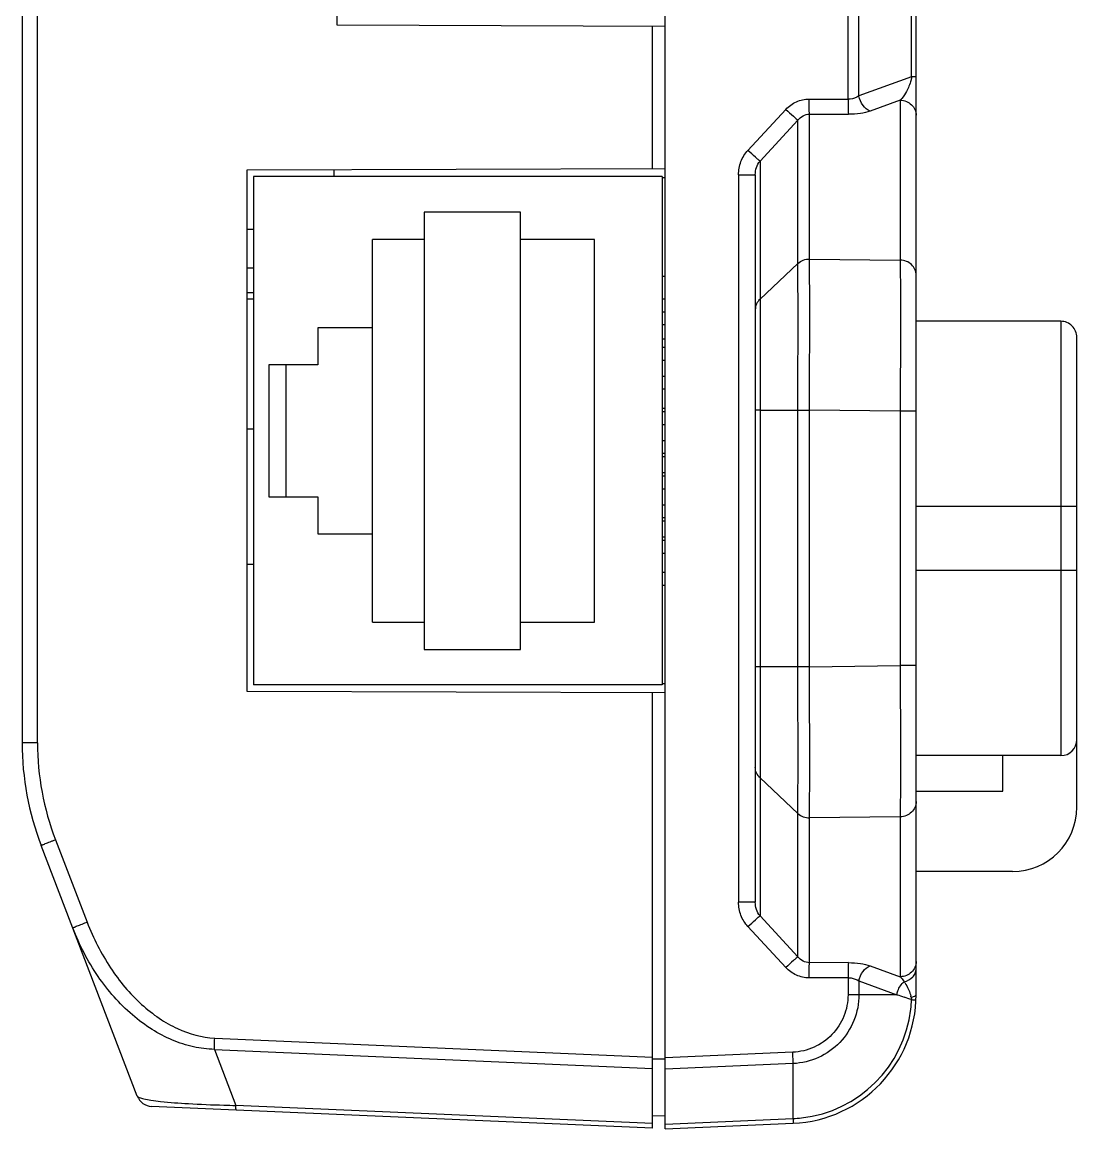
# Model space of a CAD drawing. Header units: millimetres. Extents: x 12 to 285, y 0 to 159.
# Drawn here: x 14.54 to 35.8, y 89.67 to 111.97 of the extents above; entities that cross this region are included whole.
import ezdxf

# ---------------------------------------------------------------- set-up
doc = ezdxf.new("R2010")
doc.units = ezdxf.units.MM

msp = doc.modelspace()

# ---------------------------------------------------------------- linework, layer by layer
at = {"color": 7, "lineweight": 25}
for points in [[(27.506789, 89.669813), (27.506789, 137.636408)], [(31.190389, 110.417909), (31.190389, 134.933989)], [(31.410698, 110.482502), (31.410698, 134.933495)], [(32.472983, 110.867489), (32.472983, 134.933495)], [(32.562694, 92.372584), (32.562694, 134.933495)], [(14.542911, 129.85801), (14.542911, 97.44821)], [(14.852791, 97.44821), (14.852791, 129.85801)], [(20.895204, 111.906384), (20.895204, 113.980611)], [(27.506789, 111.883312), (20.895204, 111.906384)], [(27.247497, 109.018792), (27.247497, 111.884194)], [(32.472983, 110.867489), (31.410698, 110.482502)], [(32.562694, 110.867489), (32.472983, 110.867489)], [(30.406411, 110.420096), (31.190389, 110.417909)], [(32.244312, 110.397306), (31.639404, 110.177984)], [(32.244312, 110.397306), (32.244312, 107.174188)], [(29.173417, 109.386104), (29.936793, 110.210616)], [(29.416693, 109.170804), (30.180104, 109.995316)], [(30.180104, 107.106807), (30.180104, 109.995316)], [(30.414913, 110.115508), (31.198891, 110.113497)], [(30.414913, 107.196483), (30.414913, 110.115508)], [(29.416693, 109.170804), (29.416693, 106.389504)], [(19.080198, 108.990288), (27.506789, 109.019709)], [(19.080198, 98.483507), (19.080198, 108.990288)], [(19.209914, 108.856408), (19.209914, 98.614917)], [(27.441984, 108.856408), (19.209914, 108.856408)], [(20.830399, 108.856408), (20.830399, 108.996391)], [(27.441984, 108.856408), (27.441984, 98.614917)], [(27.506789, 108.830409), (27.441984, 108.830409)], [(28.983517, 108.89539), (29.321689, 108.89539)], [(28.983517, 108.89539), (28.983517, 94.236909)], [(29.321689, 108.89539), (29.321689, 94.236909)], [(24.589916, 108.143409), (22.645299, 108.143409)], [(22.645299, 108.143409), (22.645299, 99.327916)], [(24.589916, 99.327916), (24.589916, 108.143409)], [(19.209914, 107.790314), (19.080198, 107.790314)], [(22.645299, 107.592406), (21.608203, 107.592406)], [(21.608203, 99.878884), (21.608203, 107.592406)], [(26.080791, 107.592406), (24.589916, 107.592406)], [(26.080791, 99.878884), (26.080791, 107.592406)], [(29.416693, 106.389504), (30.180104, 107.106807)], [(30.414913, 107.196483), (32.244312, 107.174188)], [(19.209914, 107.012404), (19.080198, 107.012404)], [(27.506789, 106.846986), (27.441984, 106.846986)], [(19.080198, 106.523595), (19.209914, 106.524089)], [(19.080198, 106.393314), (19.209914, 106.393314)], [(27.441984, 106.393314), (27.506789, 106.393314)], [(29.416693, 106.389504), (29.417186, 105.508794)], [(27.441984, 106.133987), (27.506789, 106.133987)], [(29.417116, 105.945886), (29.416693, 104.387314)], [(35.479602, 105.941511), (32.562694, 105.941511)], [(35.479602, 105.941511), (35.479602, 97.190788)], [(21.608203, 105.80989), (20.506302, 105.80989)], [(20.506302, 105.80989), (20.506302, 105.064506)], [(27.441984, 105.874695), (27.506789, 105.874695)], [(27.506789, 105.582983), (27.441984, 105.582983)], [(35.803699, 96.151787), (35.803699, 105.617309)], [(27.441984, 105.420988), (27.506789, 105.420988)], [(20.506302, 105.064506), (19.515208, 105.064506)], [(19.515208, 105.064506), (19.515208, 102.40689)], [(19.858108, 105.064506), (19.858108, 102.40689)], [(27.441984, 105.161696), (27.506789, 105.161696)], [(27.441984, 104.837599), (27.506789, 104.837599)], [(27.441984, 104.578308), (27.506789, 104.578308)], [(29.416693, 104.387314), (29.416693, 104.15321)], [(27.441984, 104.189405), (27.506789, 104.189405)], [(29.416693, 104.15321), (30.180104, 104.15321)], [(29.416693, 104.15321), (29.416693, 98.979089)], [(30.180104, 98.979089), (30.180104, 104.15321)], [(32.244312, 104.129116), (30.414913, 104.151517)], [(30.414913, 98.980783), (30.414913, 104.151517)], [(27.441984, 104.1246), (27.506789, 104.1246)], [(32.562694, 104.129116), (32.244312, 104.129116)], [(32.244312, 104.129116), (32.244312, 99.003113)], [(19.209914, 103.768083), (19.080198, 103.768083)], [(27.441984, 103.865308), (27.506789, 103.865308)], [(27.441984, 103.541211), (27.506789, 103.541211)], [(27.441984, 103.281884), (27.506789, 103.281884)], [(27.441984, 103.217114), (27.506789, 103.217114)], [(27.441984, 102.892982), (27.506789, 102.892982)], [(27.441984, 102.828212), (27.506789, 102.828212)], [(19.515208, 102.40689), (20.506302, 102.40689)], [(20.506302, 102.40689), (20.506302, 101.6614)], [(27.441984, 102.568885), (27.506789, 102.568885)], [(27.441984, 102.244788), (27.506789, 102.244788)], [(32.562694, 102.214414), (35.803699, 102.214414)], [(27.441984, 101.985497), (27.506789, 101.985497)], [(27.441984, 101.920691), (27.506789, 101.920691)], [(20.506302, 101.6614), (21.608203, 101.6614)], [(27.441984, 101.596594), (27.506789, 101.596594)], [(27.441984, 101.531789), (27.506789, 101.531789)], [(27.441984, 101.272498), (27.506789, 101.272498)], [(19.080198, 101.045697), (19.209914, 101.045697)], [(27.441984, 100.883595), (27.506789, 100.883595)], [(35.803699, 100.917991), (32.562694, 100.917991)], [(27.441984, 100.624304), (27.506789, 100.624304)], [(21.608203, 99.878884), (22.645299, 99.878884)], [(24.589916, 99.878884), (26.080791, 99.878884)], [(22.645299, 99.327916), (24.589916, 99.327916)], [(30.180104, 98.979089), (29.416693, 98.979089)], [(29.416693, 98.979089), (29.416693, 98.884404)], [(29.416693, 98.884404), (29.416798, 98.684696)], [(30.414913, 98.980783), (32.244312, 99.003113)], [(32.562694, 99.003113), (32.244312, 99.003113)], [(27.441984, 98.614917), (19.209914, 98.614917)], [(27.441984, 98.640811), (27.506789, 98.640811)], [(27.506789, 98.454085), (19.080198, 98.483507)], [(27.247497, 89.681102), (27.247497, 98.455003)], [(14.852791, 97.44821), (14.542911, 97.44821)], [(29.417116, 97.235097), (29.416693, 96.783189)], [(35.479602, 97.190788), (32.562694, 97.190788)], [(34.312895, 96.475884), (34.312895, 97.190788)], [(29.416693, 96.783189), (29.416693, 96.742796)], [(30.180104, 96.025387), (29.416693, 96.742796)], [(29.416693, 96.742796), (29.416693, 93.961496)], [(32.562694, 96.475884), (34.312895, 96.475884)], [(30.180104, 93.136913), (30.180104, 96.025387)], [(32.244312, 95.958112), (30.414913, 95.935711)], [(30.414913, 93.016686), (30.414913, 95.935711)], [(32.244312, 95.958112), (32.244312, 92.735099)], [(15.214494, 95.49689), (15.853516, 93.832097)], [(16.865106, 90.329507), (14.926098, 95.380685)], [(34.507311, 94.855399), (32.562694, 94.855399)], [(29.321689, 94.236909), (28.983517, 94.236909)], [(30.180104, 93.136913), (29.416693, 93.961496)], [(29.936793, 92.921613), (29.173417, 93.746089)], [(31.198891, 93.018803), (30.414913, 93.016686)], [(31.639404, 92.954315), (32.244312, 92.735099)], [(31.190389, 92.714285), (30.406411, 92.712204)], [(31.190389, 92.714285), (31.190389, 92.372091)], [(31.410698, 92.649797), (32.174497, 92.372584)], [(31.410698, 92.649797), (31.410698, 92.372584)], [(31.410698, 92.372584), (31.190389, 92.372091)], [(32.174497, 92.372584), (31.410698, 92.372584)], [(18.424807, 91.500412), (27.247497, 91.115214)], [(18.418986, 91.271883), (27.247497, 90.886508)], [(18.418986, 91.271883), (18.852515, 90.142711)], [(30.078116, 91.214098), (27.506789, 91.101808)], [(27.506789, 91.077184), (27.247497, 91.076197)], [(30.083196, 90.985109), (27.506789, 90.872609)], [(30.08309, 89.876788), (30.083196, 90.985109)], [(27.247497, 89.681102), (17.153502, 90.121792)], [(27.247497, 89.776105), (18.852515, 90.142711)], [(27.506789, 89.929104), (27.247497, 89.926811)], [(27.506789, 89.764393), (30.08309, 89.876788)], [(27.506789, 89.669813), (30.08309, 89.782314)]]:
    msp.add_lwpolyline(points, dxfattribs=at)
for points, knots in [([(32.472983, 110.867489), (32.471713, 110.858599), (32.47009, 110.849814), (32.468397, 110.840889), (32.463599, 110.816195), (32.457284, 110.791712), (32.450087, 110.767406)], [0, 0, 0, 0, 1, 1, 1, 2, 2, 2, 2]), ([(32.450087, 110.767406), (32.426698, 110.688701), (32.393008, 110.612713), (32.351098, 110.541593), (32.320583, 110.489805), (32.285587, 110.440592), (32.244312, 110.397306)], [0, 0, 0, 0, 1, 1, 1, 2, 2, 2, 2]), ([(29.936793, 110.210616), (29.996306, 110.274893), (30.069084, 110.328409), (30.1498, 110.364816), (30.23041, 110.401116), (30.318886, 110.420308), (30.406411, 110.420096)], [0, 0, 0, 0, 1, 1, 1, 2, 2, 2, 2]), ([(30.414913, 110.115508), (30.410291, 110.154913), (30.409409, 110.1946), (30.408492, 110.234217), (30.407187, 110.2962), (30.406305, 110.358113), (30.406411, 110.420096)], [0, 0, 0, 0, 1, 1, 1, 2, 2, 2, 2]), ([(31.190389, 110.417909), (31.190283, 110.355996), (31.1912, 110.294084), (31.192505, 110.232101), (31.193317, 110.192484), (31.194304, 110.152796), (31.198891, 110.113497)], [0, 0, 0, 0, 1, 1, 1, 2, 2, 2, 2]), ([(31.410698, 110.482502), (31.396693, 110.472413), (31.381806, 110.463593), (31.366389, 110.456009), (31.312309, 110.429515), (31.250502, 110.417591), (31.190389, 110.417909)], [0, 0, 0, 0, 1, 1, 1, 2, 2, 2, 2]), ([(31.639404, 110.177984), (31.580984, 110.196999), (31.530996, 110.239685), (31.493107, 110.289815), (31.449998, 110.346894), (31.422587, 110.413711), (31.410698, 110.482502)], [0, 0, 0, 0, 1, 1, 1, 2, 2, 2, 2]), ([(32.244312, 110.397306), (32.285905, 110.396495), (32.327815, 110.388205), (32.366585, 110.372612), (32.404791, 110.35709), (32.440104, 110.334583), (32.469808, 110.306184), (32.498806, 110.278385), (32.522513, 110.245012), (32.538599, 110.208006), (32.554404, 110.171705), (32.562694, 110.131982), (32.562694, 110.092683)], [0, 0, 0, 0, 1, 1, 1, 2, 2, 2, 3, 3, 3, 4, 4, 4, 4]), ([(29.936793, 110.210616), (29.987099, 110.164014), (30.037687, 110.117589), (30.089087, 110.072186), (30.10789, 110.055712), (30.126693, 110.039308), (30.145708, 110.023115), (30.156891, 110.013484), (30.168215, 110.003994), (30.180104, 109.995316)], [0, 0, 0, 0, 1, 1, 1, 2, 2, 2, 3, 3, 3, 3]), ([(31.639404, 110.177984), (31.575199, 110.154807), (31.507994, 110.140096), (31.440296, 110.130113), (31.360286, 110.1184), (31.279606, 110.113214), (31.198891, 110.113497)], [0, 0, 0, 0, 1, 1, 1, 2, 2, 2, 2]), ([(30.180104, 109.995316), (30.208502, 110.029888), (30.243286, 110.05991), (30.283185, 110.081112), (30.323684, 110.102596), (30.369616, 110.115014), (30.414913, 110.115508)], [0, 0, 0, 0, 1, 1, 1, 2, 2, 2, 2]), ([(28.983517, 108.89539), (28.983517, 108.984608), (28.999991, 109.074707), (29.032306, 109.158704), (29.064585, 109.2427), (29.11281, 109.320699), (29.173417, 109.386104)], [0, 0, 0, 0, 1, 1, 1, 2, 2, 2, 2]), ([(29.416693, 109.170804), (29.404804, 109.179412), (29.393515, 109.189007), (29.382402, 109.198497), (29.363317, 109.214795), (29.344408, 109.231199), (29.325711, 109.247709), (29.274311, 109.293112), (29.223688, 109.339502), (29.173417, 109.386104)], [0, 0, 0, 0, 1, 1, 1, 2, 2, 2, 3, 3, 3, 3]), ([(29.321689, 108.89539), (29.321689, 108.944603), (29.329697, 108.994098), (29.345608, 109.041088), (29.361483, 109.088183), (29.385507, 109.132704), (29.416693, 109.170804)], [0, 0, 0, 0, 1, 1, 1, 2, 2, 2, 2]), ([(30.180104, 104.15321), (30.176787, 104.4681), (30.178692, 104.783095), (30.181091, 105.097984), (30.183314, 105.383911), (30.186101, 105.669802), (30.185889, 105.955693), (30.185783, 106.185986), (30.183808, 106.416209), (30.181091, 106.646503), (30.180104, 106.733886), (30.178904, 106.821304), (30.178516, 106.908687), (30.178093, 106.974798), (30.178093, 107.040802), (30.180104, 107.106807)], [0, 0, 0, 0, 1, 1, 1, 2, 2, 2, 3, 3, 3, 4, 4, 4, 5, 5, 5, 5]), ([(30.180104, 107.106595), (30.210901, 107.135699), (30.248013, 107.158701), (30.287913, 107.174011), (30.328411, 107.189604), (30.371909, 107.197083), (30.414913, 107.196483)], [0, 0, 0, 0, 1, 1, 1, 2, 2, 2, 2]), ([(30.414913, 104.151517), (30.411914, 104.476214), (30.413995, 104.80091), (30.416606, 105.125607), (30.418899, 105.420282), (30.421615, 105.714993), (30.421509, 106.009703), (30.421298, 106.247193), (30.419393, 106.484683), (30.416606, 106.722103), (30.415512, 106.812202), (30.414313, 106.902302), (30.413713, 106.992401), (30.413184, 107.060487), (30.413113, 107.128503), (30.414913, 107.196483)], [0, 0, 0, 0, 1, 1, 1, 2, 2, 2, 3, 3, 3, 4, 4, 4, 5, 5, 5, 5]), ([(32.562694, 106.869705), (32.562694, 106.908899), (32.554298, 106.948586), (32.538599, 106.984887), (32.522513, 107.021788), (32.498912, 107.055407), (32.469808, 107.083206), (32.440104, 107.111605), (32.404685, 107.134006), (32.366514, 107.149493), (32.327603, 107.165086), (32.285799, 107.173517), (32.244312, 107.174188)], [0, 0, 0, 0, 1, 1, 1, 2, 2, 2, 3, 3, 3, 4, 4, 4, 4]), ([(32.244312, 107.174188), (32.245688, 106.778583), (32.245688, 106.383013), (32.245617, 105.987408), (32.245406, 105.368001), (32.244982, 104.748488), (32.244312, 104.129116)], [0, 0, 0, 0, 1, 1, 1, 2, 2, 2, 2]), ([(29.416693, 106.389186), (29.3872, 106.361599), (29.362788, 106.327803), (29.346384, 106.290514), (29.330191, 106.253684), (29.321689, 106.213397), (29.321689, 106.173498)], [0, 0, 0, 0, 1, 1, 1, 2, 2, 2, 2]), ([(35.803699, 105.617414), (35.803699, 105.703316), (35.769585, 105.785795), (35.708802, 105.846508), (35.647983, 105.907292), (35.565609, 105.941511), (35.479602, 105.941511)], [0, 0, 0, 0, 1, 1, 1, 2, 2, 2, 2]), ([(29.416693, 104.15321), (29.403287, 104.153316), (29.389811, 104.153387), (29.376405, 104.153598), (29.370902, 104.153598), (29.365504, 104.153704), (29.360107, 104.15381), (29.355486, 104.15381), (29.350899, 104.15381), (29.346384, 104.153986), (29.342891, 104.154092), (29.339399, 104.154198), (29.335695, 104.154092), (29.333014, 104.154092), (29.330191, 104.153986), (29.328004, 104.15441), (29.326593, 104.154586), (29.325499, 104.154904), (29.323312, 104.154586), (29.322607, 104.154516), (29.321689, 104.154304), (29.321689, 104.154798)], [0, 0, 0, 0, 1, 1, 1, 2, 2, 2, 3, 3, 3, 4, 4, 4, 5, 5, 5, 6, 6, 6, 7, 7, 7, 7]), ([(30.180104, 104.15321), (30.196896, 104.152787), (30.213617, 104.152505), (30.23041, 104.152293), (30.291899, 104.151588), (30.353388, 104.151693), (30.414913, 104.151517)], [0, 0, 0, 0, 1, 1, 1, 2, 2, 2, 2]), ([(29.416693, 98.979089), (29.403287, 98.978983), (29.389811, 98.978913), (29.376405, 98.978807), (29.370902, 98.978807), (29.365504, 98.978701), (29.360107, 98.978701), (29.355486, 98.978595), (29.350899, 98.978595), (29.346384, 98.978489), (29.342891, 98.978384), (29.339399, 98.978207), (29.335695, 98.978207), (29.333014, 98.978313), (29.330191, 98.978384), (29.328004, 98.977996), (29.326593, 98.977784), (29.325394, 98.977502), (29.323312, 98.977784), (29.322607, 98.977784), (29.321689, 98.977996), (29.321689, 98.977502)], [0, 0, 0, 0, 1, 1, 1, 2, 2, 2, 3, 3, 3, 4, 4, 4, 5, 5, 5, 6, 6, 6, 7, 7, 7, 7]), ([(30.180104, 96.025387), (30.178093, 96.091391), (30.178093, 96.157396), (30.17841, 96.223401), (30.178904, 96.310713), (30.180104, 96.397991), (30.181091, 96.485303), (30.183808, 96.715491), (30.185783, 96.945713), (30.185889, 97.175901), (30.186101, 97.461792), (30.183314, 97.747683), (30.181091, 98.033609), (30.178692, 98.348816), (30.176787, 98.663882), (30.180104, 98.979089)], [0, 0, 0, 0, 1, 1, 1, 2, 2, 2, 3, 3, 3, 4, 4, 4, 5, 5, 5, 5]), ([(30.414913, 95.935711), (30.413113, 96.003691), (30.413184, 96.071706), (30.413713, 96.139616), (30.414313, 96.229716), (30.415512, 96.319709), (30.416606, 96.409809), (30.419393, 96.647087), (30.421298, 96.884506), (30.421509, 97.121891), (30.421615, 97.416495), (30.418899, 97.711312), (30.416606, 98.005987), (30.414101, 98.330895), (30.411984, 98.655909), (30.414913, 98.980783)], [0, 0, 0, 0, 1, 1, 1, 2, 2, 2, 3, 3, 3, 4, 4, 4, 5, 5, 5, 5]), ([(32.244312, 99.003113), (32.244982, 98.383389), (32.245406, 97.763805), (32.245617, 97.144116), (32.245688, 96.748793), (32.245688, 96.353399), (32.244312, 95.958112)], [0, 0, 0, 0, 1, 1, 1, 2, 2, 2, 2]), ([(29.416798, 98.684696), (29.416798, 98.549512), (29.416904, 98.414398), (29.41701, 98.279213), (29.417186, 97.931092), (29.417398, 97.583112), (29.417116, 97.235097)], [0, 0, 0, 0, 1, 1, 1, 2, 2, 2, 2]), ([(29.416693, 96.743113), (29.3872, 96.770806), (29.362894, 96.804602), (29.346384, 96.841997), (29.330297, 96.878791), (29.321689, 96.919008), (29.321689, 96.958696)], [0, 0, 0, 0, 1, 1, 1, 2, 2, 2, 2]), ([(32.562694, 96.262594), (32.562694, 96.223295), (32.554298, 96.183713), (32.538599, 96.147413), (32.522513, 96.110406), (32.498912, 96.076892), (32.469808, 96.049093), (32.440104, 96.020589), (32.404685, 95.998188), (32.366514, 95.982806), (32.327603, 95.967214), (32.285799, 95.958712), (32.244312, 95.958112)], [0, 0, 0, 0, 1, 1, 1, 2, 2, 2, 3, 3, 3, 4, 4, 4, 4]), ([(30.180104, 96.025598), (30.210795, 95.996388), (30.247907, 95.973317), (30.287913, 95.958006), (30.328411, 95.942484), (30.372015, 95.935111), (30.414983, 95.935711)], [0, 0, 0, 0, 1, 1, 1, 2, 2, 2, 2]), ([(14.926098, 95.380685), (14.925887, 95.381214), (14.926486, 95.381391), (14.927016, 95.381603), (14.928709, 95.382308), (14.929591, 95.382908), (14.930508, 95.383508), (14.932413, 95.384389), (14.9346, 95.385413), (14.936717, 95.386294), (14.939786, 95.387706), (14.942714, 95.389011), (14.945607, 95.390316), (14.949487, 95.392009), (14.953509, 95.393597), (14.957496, 95.39529), (14.962399, 95.397301), (14.967197, 95.399312), (14.972101, 95.401393), (14.984412, 95.406403), (14.996689, 95.411483), (15.009107, 95.416386), (15.024418, 95.422489), (15.039693, 95.428593), (15.055003, 95.434696), (15.072184, 95.441504), (15.089399, 95.448313), (15.106685, 95.455086), (15.124712, 95.462212), (15.14281, 95.469197), (15.160801, 95.476182), (15.178687, 95.483203), (15.196608, 95.490011), (15.214494, 95.49689)], [0, 0, 0, 0, 1, 1, 1, 2, 2, 2, 3, 3, 3, 4, 4, 4, 5, 5, 5, 6, 6, 6, 7, 7, 7, 8, 8, 8, 9, 9, 9, 10, 10, 10, 11, 11, 11, 11]), ([(29.173417, 93.746089), (29.11281, 93.8116), (29.064585, 93.889599), (29.032306, 93.973596), (28.999991, 94.057592), (28.983517, 94.147692), (28.983517, 94.236909)], [0, 0, 0, 0, 1, 1, 1, 2, 2, 2, 2]), ([(29.416693, 93.961496), (29.385507, 93.999596), (29.361483, 94.044116), (29.345608, 94.091212), (29.329697, 94.138096), (29.321689, 94.187697), (29.321689, 94.236909)], [0, 0, 0, 0, 1, 1, 1, 2, 2, 2, 2]), ([(29.173417, 93.746089), (29.223688, 93.792797), (29.274311, 93.839188), (29.325711, 93.88459), (29.344408, 93.9011), (29.363317, 93.917398), (29.382402, 93.933697), (29.393515, 93.943292), (29.404804, 93.952817), (29.416693, 93.961496)], [0, 0, 0, 0, 1, 1, 1, 2, 2, 2, 3, 3, 3, 3]), ([(15.853516, 93.832097), (15.835595, 93.825288), (15.817815, 93.818303), (15.799894, 93.811494), (15.781796, 93.804404), (15.763804, 93.797383), (15.745707, 93.790293), (15.728491, 93.78359), (15.711205, 93.776816), (15.694096, 93.770008), (15.678714, 93.763905), (15.663404, 93.757802), (15.648199, 93.751593), (15.635817, 93.746583), (15.623505, 93.741609), (15.611087, 93.7366), (15.606289, 93.734589), (15.601386, 93.732508), (15.596517, 93.730497), (15.592496, 93.728803), (15.588615, 93.727216), (15.584699, 93.725417), (15.581701, 93.724111), (15.578914, 93.722806), (15.575809, 93.721501), (15.573587, 93.720584), (15.571294, 93.719702), (15.5696, 93.718714), (15.568612, 93.718114), (15.567695, 93.717514), (15.566108, 93.716915), (15.565614, 93.716597), (15.564908, 93.716386), (15.565085, 93.715998)], [0, 0, 0, 0, 1, 1, 1, 2, 2, 2, 3, 3, 3, 4, 4, 4, 5, 5, 5, 6, 6, 6, 7, 7, 7, 8, 8, 8, 9, 9, 9, 10, 10, 10, 11, 11, 11, 11]), ([(18.418986, 91.271883), (18.277417, 91.274916), (18.135917, 91.292591), (17.997311, 91.323212), (17.852496, 91.355103), (17.710997, 91.400893), (17.574507, 91.458184), (17.430891, 91.518509), (17.292708, 91.591393), (17.16091, 91.674084), (17.022304, 91.761009), (16.890788, 91.858799), (16.766611, 91.965091), (16.502486, 92.191116), (16.271416, 92.455699), (16.074214, 92.743001), (15.866286, 93.046002), (15.696283, 93.374191), (15.565085, 93.715998)], [0, 0, 0, 0, 1, 1, 1, 2, 2, 2, 3, 3, 3, 4, 4, 4, 5, 5, 5, 6, 6, 6, 6]), ([(15.853516, 93.832097), (15.976494, 93.511704), (16.13341, 93.202988), (16.32391, 92.916003), (16.503086, 92.645987), (16.712001, 92.395092), (16.951713, 92.178098), (17.063191, 92.077098), (17.181301, 91.983294), (17.305902, 91.899298), (17.423201, 91.820205), (17.546214, 91.749614), (17.675507, 91.690312), (17.910986, 91.582398), (18.167385, 91.511701), (18.424807, 91.500412)], [0, 0, 0, 0, 1, 1, 1, 2, 2, 2, 3, 3, 3, 4, 4, 4, 5, 5, 5, 5]), ([(30.180104, 93.136913), (30.168215, 93.128305), (30.156891, 93.118815), (30.145708, 93.109184), (30.126693, 93.092886), (30.10789, 93.076517), (30.089087, 93.060007), (30.037687, 93.014605), (29.987099, 92.968285), (29.936793, 92.921613)], [0, 0, 0, 0, 1, 1, 1, 2, 2, 2, 3, 3, 3, 3]), ([(30.414913, 93.016686), (30.369616, 93.017215), (30.323684, 93.029704), (30.283185, 93.051188), (30.243286, 93.07239), (30.208396, 93.102411), (30.180104, 93.136913)], [0, 0, 0, 0, 1, 1, 1, 2, 2, 2, 2]), ([(30.406411, 92.712204), (30.406305, 92.774116), (30.407187, 92.835993), (30.408492, 92.898082), (30.409409, 92.937699), (30.410291, 92.977387), (30.414913, 93.016686)], [0, 0, 0, 0, 1, 1, 1, 2, 2, 2, 2]), ([(31.198891, 93.018803), (31.194304, 92.979503), (31.193317, 92.939816), (31.192505, 92.900199), (31.1912, 92.838216), (31.190283, 92.776303), (31.190389, 92.714285)], [0, 0, 0, 0, 1, 1, 1, 2, 2, 2, 2]), ([(31.198891, 93.018803), (31.279606, 93.019014), (31.360286, 93.013899), (31.440296, 93.002187), (31.507994, 92.992203), (31.575199, 92.977493), (31.639404, 92.954315)], [0, 0, 0, 0, 1, 1, 1, 2, 2, 2, 2]), ([(32.562694, 93.039617), (32.562694, 93.000317), (32.554404, 92.960594), (32.538599, 92.924294), (32.522513, 92.887287), (32.498806, 92.853914), (32.469808, 92.826116), (32.440104, 92.797717), (32.404791, 92.77521), (32.366585, 92.759793), (32.327815, 92.744095), (32.285905, 92.735699), (32.244312, 92.735099)], [0, 0, 0, 0, 1, 1, 1, 2, 2, 2, 3, 3, 3, 4, 4, 4, 4]), ([(30.406411, 92.712204), (30.318886, 92.711886), (30.23041, 92.731183), (30.1498, 92.767484), (30.069084, 92.803891), (29.996306, 92.857301), (29.936793, 92.921613)], [0, 0, 0, 0, 1, 1, 1, 2, 2, 2, 2]), ([(31.410698, 92.649797), (31.422587, 92.718589), (31.449998, 92.785405), (31.493107, 92.842484), (31.530996, 92.892614), (31.580984, 92.9353), (31.639404, 92.954315)], [0, 0, 0, 0, 1, 1, 1, 2, 2, 2, 2]), ([(32.323687, 92.63431), (32.387999, 92.648915), (32.451216, 92.682182), (32.496196, 92.731183), (32.517115, 92.754008), (32.534084, 92.780184), (32.545584, 92.8089), (32.556697, 92.836417), (32.562694, 92.866085), (32.562694, 92.895613)], [0, 0, 0, 0, 1, 1, 1, 2, 2, 2, 3, 3, 3, 3]), ([(31.190389, 92.714285), (31.211802, 92.714391), (31.233004, 92.713015), (31.2541, 92.710016), (31.309804, 92.702008), (31.365296, 92.6825), (31.410698, 92.649797)], [0, 0, 0, 0, 1, 1, 1, 2, 2, 2, 2]), ([(32.174497, 92.372584), (32.178907, 92.398584), (32.185716, 92.423984), (32.194606, 92.448996), (32.220288, 92.520398), (32.264315, 92.588096), (32.323687, 92.63431)], [0, 0, 0, 0, 1, 1, 1, 2, 2, 2, 2]), ([(32.244312, 92.735099), (32.251086, 92.727902), (32.257788, 92.720494), (32.264209, 92.713086), (32.285799, 92.688215), (32.305484, 92.661686), (32.323687, 92.63431)], [0, 0, 0, 0, 1, 1, 1, 2, 2, 2, 2]), ([(32.323687, 92.63431), (32.336105, 92.615684), (32.347888, 92.596704), (32.359, 92.577196), (32.40091, 92.5041), (32.434601, 92.425501), (32.45679, 92.344398)], [0, 0, 0, 0, 1, 1, 1, 2, 2, 2, 2]), ([(31.190389, 92.372091), (31.190988, 92.225088), (31.161214, 92.076886), (31.105616, 91.939409), (31.050195, 91.802002), (30.969091, 91.67539), (30.866891, 91.569098), (30.764692, 91.462806), (30.641396, 91.376799), (30.506388, 91.315909), (30.371415, 91.25509), (30.224695, 91.219389), (30.078116, 91.214098)], [0, 0, 0, 0, 1, 1, 1, 2, 2, 2, 3, 3, 3, 4, 4, 4, 4]), ([(31.410698, 92.372584), (31.411192, 92.196901), (31.375985, 92.019595), (31.30991, 91.855095), (31.243799, 91.690912), (31.146891, 91.5395), (31.024901, 91.412112), (30.903016, 91.284794), (30.756013, 91.181395), (30.594794, 91.108194), (30.433716, 91.035204), (30.258491, 90.992306), (30.083196, 90.985109)], [0, 0, 0, 0, 1, 1, 1, 2, 2, 2, 3, 3, 3, 4, 4, 4, 4]), ([(32.462505, 92.322208), (32.463493, 92.318292), (32.464304, 92.314411), (32.465186, 92.310496), (32.467797, 92.298395), (32.469808, 92.286083), (32.471007, 92.273595)], [0, 0, 0, 0, 1, 1, 1, 2, 2, 2, 2]), ([(32.462611, 92.322208), (32.484589, 92.326688), (32.506708, 92.332086), (32.527416, 92.340905), (32.534507, 92.343904), (32.541492, 92.34729), (32.547983, 92.351806), (32.552605, 92.35491), (32.556909, 92.358614), (32.559801, 92.363201)], [0, 0, 0, 0, 1, 1, 1, 2, 2, 2, 3, 3, 3, 3]), ([(32.471007, 92.273595), (32.481802, 92.273207), (32.492597, 92.272713), (32.503392, 92.272184), (32.521596, 92.271514), (32.539799, 92.270808), (32.558108, 92.269714)], [0, 0, 0, 0, 1, 1, 1, 2, 2, 2, 2]), ([(32.558108, 92.269714), (32.558708, 92.269714), (32.559096, 92.269503), (32.560013, 92.269609), (32.560295, 92.269714), (32.560683, 92.269714), (32.560683, 92.269503)], [0, 0, 0, 0, 1, 1, 1, 2, 2, 2, 2]), ([(18.418986, 91.271883), (18.418986, 91.28811), (18.419092, 91.304197), (18.419304, 91.320389), (18.420186, 91.380503), (18.422197, 91.44051), (18.424807, 91.500412)], [0, 0, 0, 0, 1, 1, 1, 2, 2, 2, 2]), ([(30.083584, 90.985109), (30.083584, 91.001514), (30.083513, 91.017812), (30.083301, 91.03411), (30.08249, 91.094083), (30.080691, 91.15409), (30.078116, 91.214098)], [0, 0, 0, 0, 1, 1, 1, 2, 2, 2, 2]), ([(16.865106, 90.329401), (16.867399, 90.32351), (16.872303, 90.318994), (16.877489, 90.315114), (16.885602, 90.309187), (16.894387, 90.304883), (16.903488, 90.301109), (16.93291, 90.288585), (16.964307, 90.280506), (16.99581, 90.273486), (17.043894, 90.262797), (17.092013, 90.254507), (17.140414, 90.247204), (17.204796, 90.237503), (17.269601, 90.229601), (17.334406, 90.222616)], [0, 0, 0, 0, 1, 1, 1, 2, 2, 2, 3, 3, 3, 4, 4, 4, 5, 5, 5, 5]), ([(17.334406, 90.222616), (17.520285, 90.202613), (17.70701, 90.189313), (17.893806, 90.178483), (18.132002, 90.164795), (18.370409, 90.155306), (18.608887, 90.148603)], [0, 0, 0, 0, 1, 1, 1, 2, 2, 2, 2]), ([(18.858301, 90.047391), (18.857595, 90.047391), (18.857313, 90.048202), (18.856995, 90.048908), (18.85629, 90.050707), (18.856113, 90.052083), (18.855796, 90.0536), (18.855408, 90.056104), (18.85509, 90.058715), (18.854914, 90.061396), (18.854491, 90.0651), (18.854208, 90.068593), (18.853891, 90.072297), (18.853397, 90.082316), (18.853009, 90.092511), (18.852797, 90.102706), (18.852586, 90.116006), (18.852515, 90.129306), (18.852515, 90.142711)], [0, 0, 0, 0, 1, 1, 1, 2, 2, 2, 3, 3, 3, 4, 4, 4, 5, 5, 5, 6, 6, 6, 6]), ([(30.084501, 89.876893), (30.084395, 89.863488), (30.084183, 89.850082), (30.084183, 89.836783), (30.084113, 89.831314), (30.084113, 89.825917), (30.084113, 89.820414), (30.084113, 89.815898), (30.084183, 89.811383), (30.084183, 89.806902), (30.084183, 89.80341), (30.084113, 89.799917), (30.084183, 89.796213), (30.084183, 89.793497), (30.084183, 89.790816), (30.084007, 89.788487), (30.083795, 89.787111), (30.083584, 89.785912), (30.083584, 89.783795), (30.083584, 89.78309), (30.083584, 89.782314), (30.08309, 89.782314)], [0, 0, 0, 0, 1, 1, 1, 2, 2, 2, 3, 3, 3, 4, 4, 4, 5, 5, 5, 6, 6, 6, 7, 7, 7, 7])]:
    msp.add_open_spline(points, degree=3, knots=knots, dxfattribs=at)
for points in [[(30.414913, 98.980783), (30.336596, 98.980289), (30.258385, 98.979795), (30.180104, 98.979089)], [(35.479602, 97.190788), (35.658601, 97.190788), (35.803699, 97.335886), (35.803699, 97.514885)], [(14.542911, 97.44821), (14.542911, 96.741384), (14.672804, 96.040591), (14.926098, 95.380685)], [(14.852685, 97.44821), (14.853003, 96.781107), (14.975487, 96.119684), (15.214282, 95.496784)], [(34.507311, 94.855399), (35.223309, 94.855399), (35.803699, 95.435789), (35.803699, 96.151787)], [(30.08309, 89.782314), (31.469683, 89.842815), (32.562694, 90.984616), (32.562694, 92.372584)], [(32.174497, 92.372584), (32.224204, 92.356392), (32.273804, 92.339811), (32.323299, 92.323196)], [(32.471007, 92.273595), (32.421795, 92.290211), (32.372617, 92.306686), (32.323299, 92.323196)], [(32.462611, 92.322208), (32.460812, 92.329616), (32.458801, 92.336989), (32.45679, 92.344398)], [(32.559801, 92.363201), (32.561601, 92.365988), (32.562694, 92.369304), (32.562694, 92.372584)], [(32.456014, 92.082389), (32.463493, 92.145889), (32.468502, 92.209707), (32.471007, 92.273595)], [(30.254399, 89.890193), (31.408687, 90.020086), (32.321182, 90.928594), (32.456014, 92.082389)], [(16.865106, 90.329507), (16.911285, 90.208998), (17.024597, 90.127401), (17.153502, 90.121792)], [(18.608887, 90.148603), (18.68999, 90.14631), (18.7712, 90.144299), (18.852515, 90.142606)], [(30.08309, 89.876893), (30.14031, 89.879398), (30.197496, 89.883808), (30.254399, 89.890193)]]:
    msp.add_open_spline(points, degree=3, dxfattribs=at)

doc.saveas('drawing.dxf')
